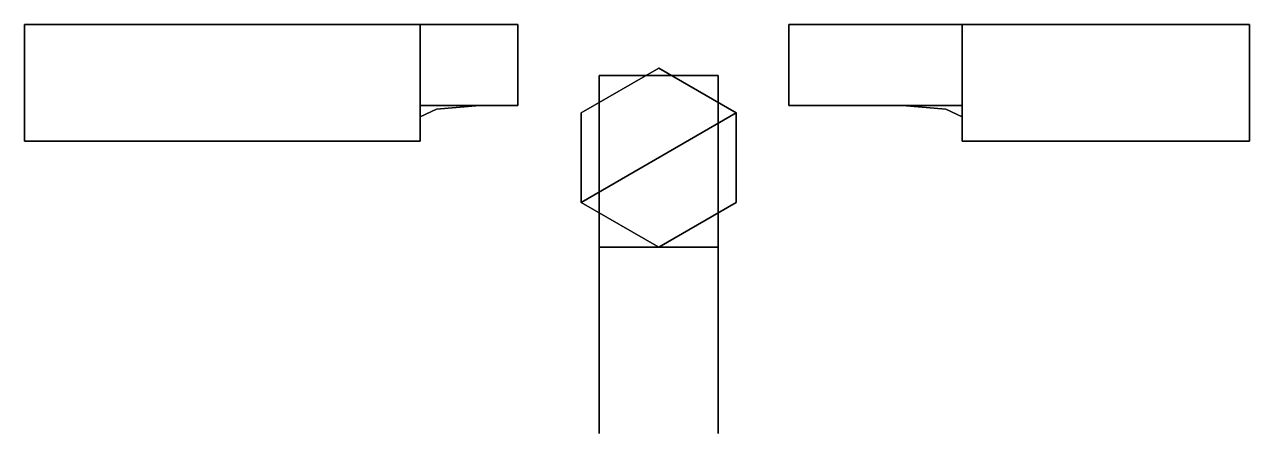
# Model space of a CAD drawing. Extents: x -0.85 to 0.79, y -0.37 to 0.18.
import ezdxf

# ---------------------------------------------------------------- set-up
doc = ezdxf.new("R2010")
doc.units = 0
doc.layers.add('TURRET', color=2, linetype='CONTINUOUS')

msp = doc.modelspace()

# ---------------------------------------------------------------- linework, layer by layer
at = {"layer": 'TURRET'}
for points in [[(-0.32, 0.1786, 3.6476), (-0.32, 0.022, 4.5356), (-0.8508, 0.022, 4.5356), (-0.8508, 0.1786, 3.6476)], [(-0.8508, 0.1786, 3.6476), (-0.8508, 0.022, 4.5356), (-0.32, 0.022, 4.5356), (-0.32, 0.1786, 3.6476)], [(-0.1891, 0.1786, 3.6476), (-0.1891, 0.07, 4.2635), (-0.32, 0.07, 4.2635), (-0.32, 0.1786, 3.6476)], [(-0.32, 0.1786, 3.6476), (-0.32, 0.07, 4.2635), (-0.1891, 0.07, 4.2635), (-0.1891, 0.1786, 3.6476)], [(0.4072, 0.1786, 3.6476), (0.4072, 0.07, 4.2635), (0.1745, 0.07, 4.2635), (0.1745, 0.1786, 3.6476)], [(0.1745, 0.1786, 3.6476), (0.1745, 0.07, 4.2635), (0.4072, 0.07, 4.2635), (0.4072, 0.1786, 3.6476)], [(0.7926, 0.1786, 3.6476), (0.7926, 0.022, 4.5356), (0.4072, 0.022, 4.5356), (0.4072, 0.1786, 3.6476)], [(0.4072, 0.1786, 3.6476), (0.4072, 0.022, 4.5356), (0.7926, 0.022, 4.5356), (0.7926, 0.1786, 3.6476)], [(0, 0.12, 3.86), (-0.1039, 0.06, 3.86), (-0.1039, -0.06, 3.86), (0.1039, 0.06, 3.86)], [(0, 0.12, 3.76), (-0.1039, 0.06, 3.76), (-0.1039, 0.06, 3.86), (0, 0.12, 3.86)], [(0.1039, 0.06, 3.76), (0, 0.12, 3.76), (0, 0.12, 3.86), (0.1039, 0.06, 3.86)], [(-0.08, -0.12, 3.86), (-0.08, 0.11, 3.86), (-0.08, 0.06, 3.95), (-0.08, -0.13, 3.88)], [(-0.08, -0.13, 3.88), (-0.08, 0.06, 3.95), (-0.08, 0.11, 3.86), (-0.08, -0.12, 3.86)], [(0.08, -0.12, 3.86), (0.08, 0.11, 3.86), (-0.08, 0.11, 3.86), (-0.08, -0.12, 3.86)], [(-0.08, -0.12, 3.86), (-0.08, 0.11, 3.86), (0.08, 0.11, 3.86), (0.08, -0.12, 3.86)], [(0.08, -0.13, 3.88), (0.08, 0.06, 3.95), (0.08, 0.11, 3.86), (0.08, -0.12, 3.86)], [(0.08, -0.12, 3.86), (0.08, 0.11, 3.86), (0.08, 0.06, 3.95), (0.08, -0.13, 3.88)], [(-0.32, 0.07, 4.2635), (-0.32, 0.0548, 4.3494), (-0.2982, 0.0649, 4.2921), (-0.24, 0.07, 4.2635)], [(-0.24, 0.07, 4.2635), (-0.2982, 0.0649, 4.2921), (-0.32, 0.0548, 4.3494), (-0.32, 0.07, 4.2635)], [(0.4072, 0.07, 4.2635), (0.4072, 0.0548, 4.3494), (0.3854, 0.0649, 4.2921), (0.3272, 0.07, 4.2635)], [(0.3272, 0.07, 4.2635), (0.3854, 0.0649, 4.2921), (0.4072, 0.0548, 4.3494), (0.4072, 0.07, 4.2635)], [(-0.1039, 0.06, 3.76), (-0.1039, -0.06, 3.76), (-0.1039, -0.06, 3.86), (-0.1039, 0.06, 3.86)], [(0.1039, 0.06, 3.86), (-0.1039, -0.06, 3.86), (0, -0.12, 3.86), (0.1039, -0.06, 3.86)], [(-0.08, -0.13, 3.88), (-0.08, 0.06, 3.95), (-0.08, -0.23, 4), (-0.08, -0.25, 3.94)], [(-0.08, -0.25, 3.94), (-0.08, -0.23, 4), (-0.08, 0.06, 3.95), (-0.08, -0.13, 3.88)], [(0.08, -0.25, 3.94), (0.08, -0.23, 4), (0.08, 0.06, 3.95), (0.08, -0.13, 3.88)], [(0.08, -0.13, 3.88), (0.08, 0.06, 3.95), (0.08, -0.23, 4), (0.08, -0.25, 3.94)], [(0.1039, -0.06, 3.76), (0.1039, 0.06, 3.76), (0.1039, 0.06, 3.86), (0.1039, -0.06, 3.86)], [(-0.1039, -0.06, 3.76), (0, -0.12, 3.76), (0, -0.12, 3.86), (-0.1039, -0.06, 3.86)], [(0, -0.12, 3.76), (0.1039, -0.06, 3.76), (0.1039, -0.06, 3.86), (0, -0.12, 3.86)], [(-0.08, -0.25, 3.94), (-0.08, -0.23, 4), (-0.08, -0.3, 4.05), (-0.08, -0.32, 3.92)], [(-0.08, -0.32, 3.92), (-0.08, -0.3, 4.05), (-0.08, -0.23, 4), (-0.08, -0.25, 3.94)], [(0.08, -0.32, 3.92), (0.08, -0.3, 4.05), (0.08, -0.23, 4), (0.08, -0.25, 3.94)], [(0.08, -0.25, 3.94), (0.08, -0.23, 4), (0.08, -0.3, 4.05), (0.08, -0.32, 3.92)], [(-0.08, -0.37, 3.96), (-0.08, -0.37, 4.01), (-0.08, -0.3, 4.05), (-0.08, -0.32, 3.92)], [(-0.08, -0.32, 3.92), (-0.08, -0.3, 4.05), (-0.08, -0.37, 4.01), (-0.08, -0.37, 3.96)], [(0.08, -0.32, 3.92), (0.08, -0.3, 4.05), (0.08, -0.37, 4.01), (0.08, -0.37, 3.96)], [(0.08, -0.37, 3.96), (0.08, -0.37, 4.01), (0.08, -0.3, 4.05), (0.08, -0.32, 3.92)]]:
    msp.add_3dface(points, dxfattribs=at)

doc.saveas('drawing.dxf')
